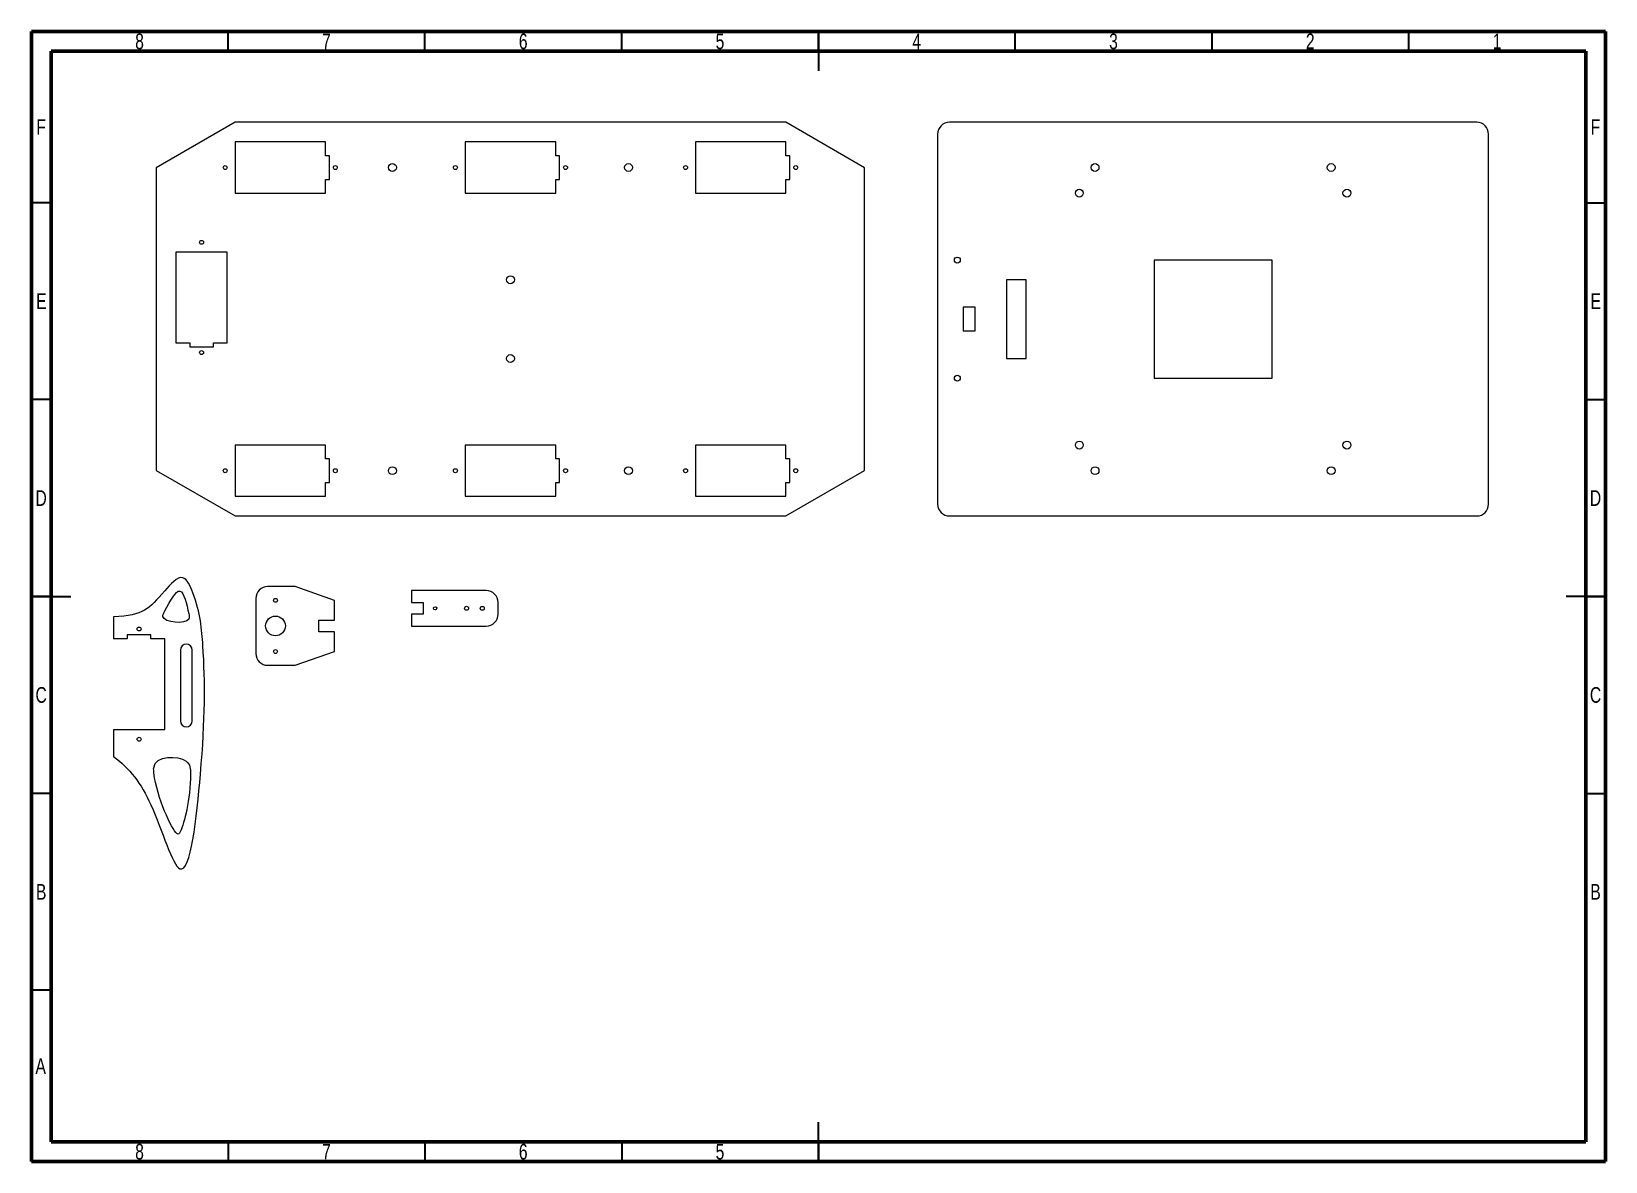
# Model space of a CAD drawing. Header units: millimetres. Extents: x 15 to 415, y 5 to 292.
import ezdxf

# ---------------------------------------------------------------- set-up
doc = ezdxf.new("R2010")
doc.units = ezdxf.units.MM
doc.styles.add('SLDTEXTSTYLE0', font='TXT', dxfattribs={"width": 0.75})

msp = doc.modelspace()

# ---------------------------------------------------------------- linework, layer by layer
at = {"color": 7, "linetype": 'Continuous', "lineweight": 60}
for p, q in [((15, 5), (15, 292)), ((15, 292), (415, 292)), ((415, 292), (415, 5)), ((20, 10), (20, 287)), ((20, 287), (410, 287)), ((410, 287), (410, 10)), ((410, 10), (20, 10)), ((415, 5), (15, 5))]:
    msp.add_line(p, q, dxfattribs=at)
at = {"color": 7, "linetype": 'Continuous', "lineweight": 30}
for p, q in [((65, 287), (65, 292)), ((115, 287), (115, 292)), ((165, 287), (165, 292)), ((215, 292), (215, 282)), ((215, 287), (215, 292)), ((265, 287), (265, 292)), ((315, 287), (315, 292)), ((365, 287), (365, 292)), ((20, 248.5), (15, 248.5)), ((410, 248.5), (415, 248.5)), ((20, 198.5), (15, 198.5)), ((410, 198.5), (415, 198.5)), ((15, 148.5), (25, 148.5)), ((20, 148.5), (15, 148.5)), ((415, 148.5), (405, 148.5)), ((410, 148.5), (415, 148.5)), ((20, 98.5), (15, 98.5)), ((410, 98.5), (415, 98.5)), ((20, 48.5), (15, 48.5)), ((215, 5), (215, 15)), ((65, 10), (65, 5)), ((115, 10), (115, 5)), ((165, 10), (165, 5)), ((215, 10), (215, 5))]:
    msp.add_line(p, q, dxfattribs=at)
at = {"color": 7, "linetype": 'Continuous', "lineweight": 15}
for p, q in [((66.72, 268.95), (46.72, 257.4)), ((206.72, 268.95), (66.72, 268.95)), ((226.72, 257.4), (206.72, 268.95)), ((382.28, 268.95), (248.28, 268.95)), ((245.28, 265.95), (245.28, 171.95)), ((385.28, 171.95), (385.28, 265.95)), ((89.72, 263.95), (66.72, 263.95)), ((66.72, 263.95), (66.72, 250.95)), ((89.72, 260.45), (89.72, 263.95)), ((90.72, 260.45), (89.72, 260.45)), ((90.72, 254.45), (90.72, 260.45)), ((148.22, 263.95), (125.22, 263.95)), ((125.22, 263.95), (125.22, 250.95)), ((148.22, 260.45), (148.22, 263.95)), ((149.22, 260.45), (148.22, 260.45)), ((149.22, 254.45), (149.22, 260.45)), ((206.72, 263.95), (183.72, 263.95)), ((183.72, 263.95), (183.72, 250.95)), ((206.72, 260.45), (206.72, 263.95)), ((207.72, 260.45), (206.72, 260.45)), ((207.72, 254.45), (207.72, 260.45)), ((46.72, 257.4), (46.72, 180.49)), ((226.72, 180.49), (226.72, 257.4)), ((89.72, 250.95), (89.72, 254.45)), ((89.72, 254.45), (90.72, 254.45)), ((148.22, 254.45), (149.22, 254.45)), ((148.22, 250.95), (148.22, 254.45)), ((206.72, 250.95), (206.72, 254.45)), ((206.72, 254.45), (207.72, 254.45)), ((66.72, 250.95), (89.72, 250.95)), ((125.22, 250.95), (148.22, 250.95)), ((183.72, 250.95), (206.72, 250.95)), ((64.72, 235.95), (51.72, 235.95)), ((51.72, 235.95), (51.72, 212.95)), ((64.72, 212.95), (64.72, 235.95)), ((330.28, 233.95), (300.28, 233.95)), ((300.28, 233.95), (300.28, 203.95)), ((330.28, 203.95), (330.28, 233.95)), ((267.78, 228.95), (262.78, 228.95)), ((262.78, 228.95), (262.78, 208.95)), ((267.78, 208.95), (267.78, 228.95)), ((254.78, 221.95), (251.78, 221.95)), ((251.78, 221.95), (251.78, 215.95)), ((254.78, 215.95), (254.78, 221.95)), ((51.72, 212.95), (55.22, 212.95)), ((55.22, 212.95), (55.22, 211.95)), ((61.22, 211.95), (61.22, 212.95)), ((61.22, 212.95), (64.72, 212.95)), ((251.78, 215.95), (254.78, 215.95)), ((55.22, 211.95), (61.22, 211.95)), ((262.78, 208.95), (267.78, 208.95)), ((300.28, 203.95), (330.28, 203.95)), ((89.72, 186.95), (66.72, 186.95)), ((66.72, 186.95), (66.72, 173.95)), ((89.72, 183.45), (89.72, 186.95)), ((148.22, 186.95), (125.22, 186.95)), ((125.22, 186.95), (125.22, 173.95)), ((148.22, 183.45), (148.22, 186.95)), ((206.72, 186.95), (183.72, 186.95)), ((183.72, 186.95), (183.72, 173.95)), ((206.72, 183.45), (206.72, 186.95)), ((46.72, 180.49), (66.72, 168.95)), ((90.72, 183.45), (89.72, 183.45)), ((90.72, 177.45), (90.72, 183.45)), ((149.22, 183.45), (148.22, 183.45)), ((149.22, 177.45), (149.22, 183.45)), ((207.72, 183.45), (206.72, 183.45)), ((206.72, 168.95), (226.72, 180.49)), ((207.72, 177.45), (207.72, 183.45)), ((89.72, 173.95), (89.72, 177.45)), ((89.72, 177.45), (90.72, 177.45)), ((148.22, 177.45), (149.22, 177.45)), ((148.22, 173.95), (148.22, 177.45)), ((206.72, 173.95), (206.72, 177.45)), ((206.72, 177.45), (207.72, 177.45)), ((66.72, 173.95), (89.72, 173.95)), ((125.22, 173.95), (148.22, 173.95)), ((183.72, 173.95), (206.72, 173.95)), ((66.72, 168.95), (206.72, 168.95)), ((248.28, 168.95), (382.28, 168.95)), ((72.01, 148.02), (72.01, 134.02)), ((82.01, 151.02), (75.01, 151.02)), ((92.01, 147.52), (82.01, 151.02)), ((111.56, 150), (111.56, 147)), ((130.56, 150), (111.56, 150)), ((92.01, 142.52), (92.01, 147.52)), ((111.56, 147), (114.56, 147)), ((114.56, 147), (114.56, 144)), ((133.56, 144), (133.56, 147)), ((35.85, 143.3), (35.85, 137.75)), ((88.01, 142.52), (92.01, 142.52)), ((88.01, 139.52), (88.01, 142.52)), ((111.56, 144), (111.56, 141)), ((114.56, 144), (111.56, 144)), ((111.56, 141), (130.56, 141)), ((39.35, 137.75), (35.85, 137.75)), ((39.35, 138.75), (39.35, 137.75)), ((45.35, 138.75), (39.35, 138.75)), ((45.35, 137.75), (45.35, 138.75)), ((48.85, 137.75), (45.35, 137.75)), ((48.85, 114.75), (48.85, 137.75)), ((92.01, 139.52), (88.01, 139.52)), ((92.01, 134.52), (92.01, 139.52)), ((52.85, 134.9), (52.85, 116.9)), ((55.85, 116.9), (55.85, 134.9)), ((82.01, 131.02), (92.01, 134.52)), ((75.01, 131.02), (82.01, 131.02)), ((35.85, 114.75), (48.85, 114.75)), ((35.85, 114.75), (35.85, 107.87))]:
    msp.add_line(p, q, dxfattribs=at)
for centre, radius in [((64.22, 257.45), 0.5), ((92.22, 257.45), 0.5), ((106.72, 257.45), 1), ((122.72, 257.45), 0.5), ((150.72, 257.45), 0.5), ((166.72, 257.45), 1), ((181.22, 257.45), 0.5), ((209.22, 257.45), 0.5), ((285.28, 257.45), 1), ((345.28, 257.45), 1), ((281.28, 250.95), 1), ((349.28, 250.95), 1), ((58.22, 238.45), 0.5), ((250.28, 233.95), 0.75), ((136.72, 228.95), 1), ((58.22, 210.45), 0.5), ((136.72, 208.95), 1), ((250.28, 203.95), 0.75), ((281.28, 186.95), 1), ((349.28, 186.95), 1), ((64.22, 180.45), 0.5), ((92.22, 180.45), 0.5), ((106.72, 180.45), 1), ((122.72, 180.45), 0.5), ((150.72, 180.45), 0.5), ((166.72, 180.45), 1), ((181.22, 180.45), 0.5), ((209.22, 180.45), 0.5), ((285.28, 180.45), 1), ((345.28, 180.45), 1), ((77.01, 147.52), 0.5), ((117.56, 145.5), 0.412), ((125.56, 145.5), 0.507), ((129.56, 145.5), 0.5), ((42.35, 140.25), 0.5), ((77.01, 141.02), 2.5), ((77.01, 134.52), 0.5), ((42.35, 112.25), 0.5)]:
    msp.add_circle(centre, radius, dxfattribs=at)
for centre, radius, start, end in [((248.28, 265.95), 3, 90, 180), ((382.28, 265.95), 3, 0, 90), ((248.28, 171.95), 3, 180, 270), ((382.28, 171.95), 3, 270, 0), ((75.01, 148.02), 3, 90, 180), ((130.56, 147), 3, 0, 90), ((130.56, 144), 3, 270, 0), ((54.35, 134.9), 1.5, 0, 180), ((75.01, 134.02), 3, 180, 270), ((54.35, 116.9), 1.5, 180, 0)]:
    msp.add_arc(centre, radius, start, end, dxfattribs=at)
for points, knots in [([(35.85, 107.87), (39.94, 104.77), (45.97, 97.2), (54.27, 67.81), (59.16, 111.5), (59.18, 129.91), (57.81, 145.77), (53.53, 155.26), (45.16, 145.77), (43.6, 143.75), (35.85, 143.3)], [0.0412674, 0.0412674, 0.0412674, 0.0412674, 0.1546513, 0.2818981, 0.4575805, 0.6915764, 0.7886163, 0.8219441, 0.8624551, 0.9786577, 0.9786577, 0.9786577, 0.9786577]), ([(52.72, 149.86), (51.67, 150.1), (49.99, 146.69), (47.22, 141.93), (55.57, 141.24), (54.62, 145.86), (53.74, 149.62), (52.72, 149.86)], [0, 0, 0, 0, 0.311318, 0.377929, 0.634091, 0.6995, 1, 1, 1, 1]), ([(46.11, 103.72), (46.86, 97.18), (51.88, 86.86), (53.55, 90.13), (55.65, 97.49), (55.3, 108.16), (45.72, 108.17), (46.06, 104.17), (46.11, 103.72)], [0, 0, 0, 0, 0.2509157, 0.3336195, 0.7722136, 0.8443341, 0.9827038, 1, 1, 1, 1])]:
    msp.add_open_spline(points, degree=3, knots=knots, dxfattribs=at)

# ---------------------------------------------------------------- texts
at = {"color": 7, "linetype": 'Continuous', "lineweight": 0, "char_height": 3.97, "attachment_point": 2, "style": 'SLDTEXTSTYLE0'}
for s, insert in [('8', (42.46, 291.48)), ('7', (89.96, 291.48)), ('6', (139.96, 291.48)), ('5', (189.96, 291.48)), ('4', (239.96, 291.48)), ('3', (289.96, 291.48)), ('2', (339.96, 291.48)), ('1', (387.46, 291.48)), ('F', (17.46, 269.73)), ('F', (412.46, 269.73)), ('E', (17.51, 225.48)), ('E', (412.51, 225.48)), ('D', (17.45, 175.48)), ('D', (412.45, 175.48)), ('C', (17.46, 125.48)), ('C', (412.46, 125.48)), ('B', (17.47, 75.48)), ('B', (412.47, 75.48)), ('A', (17.34, 31.23)), ('8', (42.46, 9.48)), ('7', (89.96, 9.48)), ('6', (139.96, 9.48)), ('5', (189.96, 9.48))]:
    msp.add_mtext(s, dxfattribs=dict(at, insert=insert))

doc.saveas('drawing.dxf')
